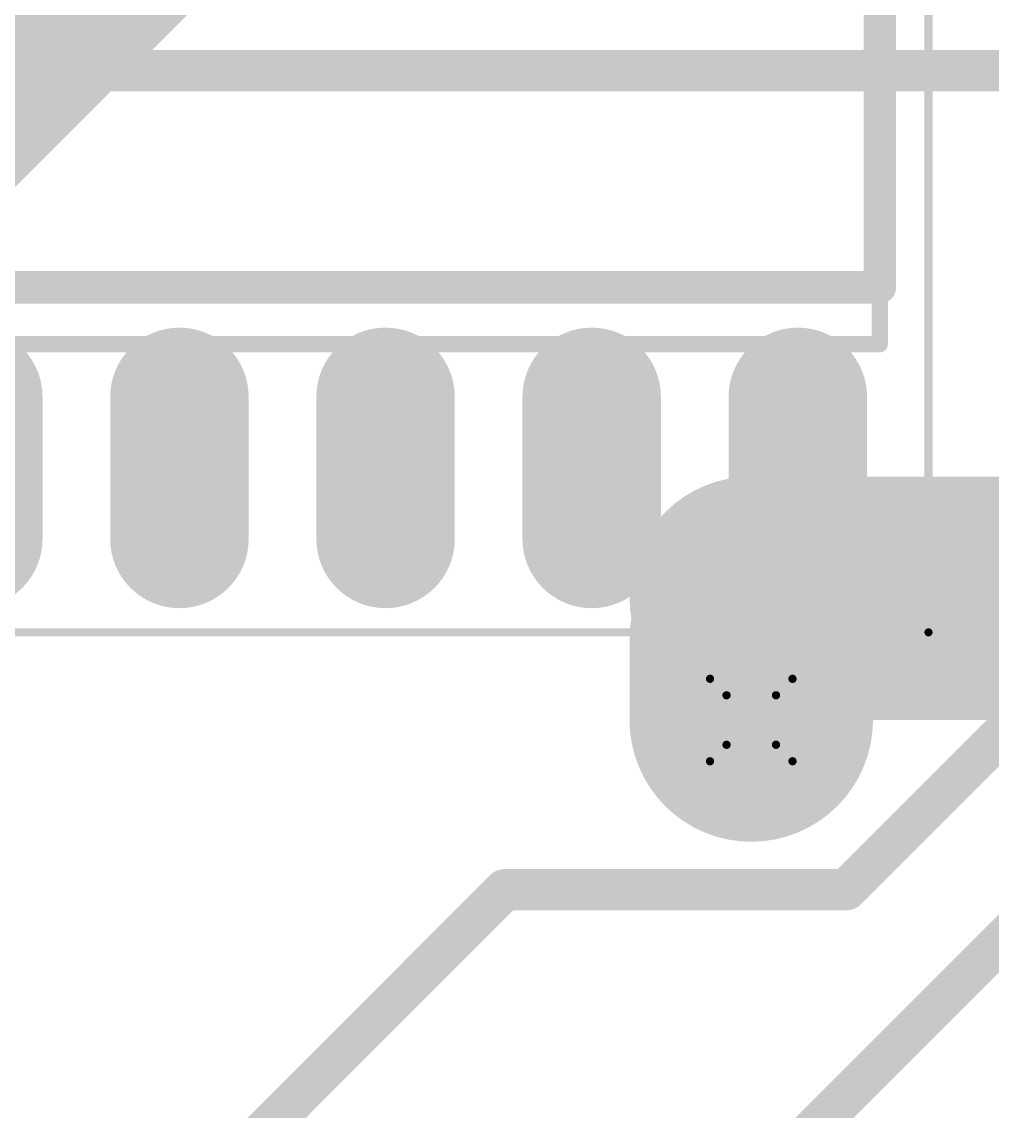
# Model space of a CAD drawing. Header units: millimetres. Extents: x 3219 to 51106, y -14166 to 2063.
# Drawn here: x 5628.23 to 5634.21, y 1792.95 to 1799.66 of the extents above; entities that cross this region are included whole.
import ezdxf

# ---------------------------------------------------------------- set-up
doc = ezdxf.new("R2010")
doc.units = ezdxf.units.MM
doc.layers.get('0').update_dxf_attribs({"lineweight": 53})
for name, color, linetype in [('Bottom Layer', 5, 'Continuous'), ('Bottom Solder', 6, 'Continuous'), ('Drill Drawing', 1, 'Continuous'), ('Mechanical 13', 56, 'Continuous'), ('Mechanical 15', 56, 'Continuous'), ('Top Layer', 1, 'Continuous'), ('Top Overlay', 2, 'Continuous'), ('Top Paste', 8, 'Continuous'), ('Top Solder', 216, 'Continuous')]:
    doc.layers.add(name, color=color, linetype=linetype)

# ---------------------------------------------------------------- blocks, each defined once
blk = doc.blocks.new('16_SOIC_101')
at = {"layer": 'Top Layer'}
h = blk.add_hatch(color=1, dxfattribs=at)
edge = h.paths.add_edge_path()
edge.add_arc((-3.1495, 0.635), 0.325, 90, 270)
edge.add_line((-3.1495, 0.31), (-2.2745, 0.31))
edge.add_arc((-2.2745, 0.635), 0.325, 270, 450)
edge.add_line((-2.2745, 0.96), (-3.1495, 0.96))
h = blk.add_hatch(color=1, dxfattribs=at)
edge = h.paths.add_edge_path()
edge.add_arc((-3.1495, -0.635), 0.325, 90, 270)
edge.add_line((-3.1495, -0.96), (-2.2745, -0.96))
edge.add_arc((-2.2745, -0.635), 0.325, 270, 450)
edge.add_line((-2.2745, -0.31), (-3.1495, -0.31))
h = blk.add_hatch(color=1, dxfattribs=at)
edge = h.paths.add_edge_path()
edge.add_arc((-3.1495, -1.905), 0.325, 90, 270)
edge.add_line((-3.1495, -2.23), (-2.2745, -2.23))
edge.add_arc((-2.2745, -1.905), 0.325, 270, 450)
edge.add_line((-2.2745, -1.58), (-3.1495, -1.58))
h = blk.add_hatch(color=1, dxfattribs=at)
edge = h.paths.add_edge_path()
edge.add_arc((-3.1495, -3.175), 0.325, 90, 270)
edge.add_line((-3.1495, -3.5), (-2.2745, -3.5))
edge.add_arc((-2.2745, -3.175), 0.325, 270, 450)
edge.add_line((-2.2745, -2.85), (-3.1495, -2.85))
h = blk.add_hatch(color=1, dxfattribs=at)
edge = h.paths.add_edge_path()
edge.add_arc((-3.1495, -4.445), 0.325, 90, 270)
edge.add_line((-3.1495, -4.77), (-2.2745, -4.77))
edge.add_arc((-2.2745, -4.445), 0.325, 270, 450)
edge.add_line((-2.2745, -4.12), (-3.1495, -4.12))
at = {"layer": 'Top Paste'}
h = blk.add_hatch(color=8, dxfattribs=at)
edge = h.paths.add_edge_path()
edge.add_arc((-3.1495, 0.635), 0.325, 90, 270)
edge.add_line((-3.1495, 0.31), (-2.2745, 0.31))
edge.add_arc((-2.2745, 0.635), 0.325, 270, 450)
edge.add_line((-2.2745, 0.96), (-3.1495, 0.96))
h = blk.add_hatch(color=8, dxfattribs=at)
edge = h.paths.add_edge_path()
edge.add_arc((-3.1495, -0.635), 0.325, 90, 270)
edge.add_line((-3.1495, -0.96), (-2.2745, -0.96))
edge.add_arc((-2.2745, -0.635), 0.325, 270, 450)
edge.add_line((-2.2745, -0.31), (-3.1495, -0.31))
h = blk.add_hatch(color=8, dxfattribs=at)
edge = h.paths.add_edge_path()
edge.add_arc((-3.1495, -1.905), 0.325, 90, 270)
edge.add_line((-3.1495, -2.23), (-2.2745, -2.23))
edge.add_arc((-2.2745, -1.905), 0.325, 270, 450)
edge.add_line((-2.2745, -1.58), (-3.1495, -1.58))
h = blk.add_hatch(color=8, dxfattribs=at)
edge = h.paths.add_edge_path()
edge.add_arc((-3.1495, -3.175), 0.325, 90, 270)
edge.add_line((-3.1495, -3.5), (-2.2745, -3.5))
edge.add_arc((-2.2745, -3.175), 0.325, 270, 450)
edge.add_line((-2.2745, -2.85), (-3.1495, -2.85))
h = blk.add_hatch(color=8, dxfattribs=at)
edge = h.paths.add_edge_path()
edge.add_arc((-3.1495, -4.445), 0.325, 90, 270)
edge.add_line((-3.1495, -4.77), (-2.2745, -4.77))
edge.add_arc((-2.2745, -4.445), 0.325, 270, 450)
edge.add_line((-2.2745, -4.12), (-3.1495, -4.12))
at = {"layer": 'Top Solder'}
h = blk.add_hatch(color=216, dxfattribs=at)
edge = h.paths.add_edge_path()
edge.add_arc((-3.1495, 0.635), 0.4266, 90, 270)
edge.add_line((-3.1495, 0.2084), (-2.2745, 0.2084))
edge.add_arc((-2.2745, 0.635), 0.4266, 270, 450)
edge.add_line((-2.2745, 1.0616), (-3.1495, 1.0616))
h = blk.add_hatch(color=216, dxfattribs=at)
edge = h.paths.add_edge_path()
edge.add_arc((-3.1495, -0.635), 0.4266, 90, 270)
edge.add_line((-3.1495, -1.0616), (-2.2745, -1.0616))
edge.add_arc((-2.2745, -0.635), 0.4266, 270, 450)
edge.add_line((-2.2745, -0.2084), (-3.1495, -0.2084))
h = blk.add_hatch(color=216, dxfattribs=at)
edge = h.paths.add_edge_path()
edge.add_arc((-3.1495, -1.905), 0.4266, 90, 270)
edge.add_line((-3.1495, -2.3316), (-2.2745, -2.3316))
edge.add_arc((-2.2745, -1.905), 0.4266, 270, 450)
edge.add_line((-2.2745, -1.4784), (-3.1495, -1.4784))
h = blk.add_hatch(color=216, dxfattribs=at)
edge = h.paths.add_edge_path()
edge.add_arc((-3.1495, -3.175), 0.4266, 90, 270)
edge.add_line((-3.1495, -3.6016), (-2.2745, -3.6016))
edge.add_arc((-2.2745, -3.175), 0.4266, 270, 450)
edge.add_line((-2.2745, -2.7484), (-3.1495, -2.7484))
h = blk.add_hatch(color=216, dxfattribs=at)
edge = h.paths.add_edge_path()
edge.add_arc((-3.1495, -4.445), 0.4266, 90, 270)
edge.add_line((-3.1495, -4.8716), (-2.2745, -4.8716))
edge.add_arc((-2.2745, -4.445), 0.4266, 270, 450)
edge.add_line((-2.2745, -4.0184), (-3.1495, -4.0184))
at = {"layer": 'Mechanical 13'}
for points in [[(-1.95, 4.95, 0.1, 0.1, 0), (-1.95, -4.95, 0.1, 0.1, 0)], [(-1.95, -4.95, 0.1, 0.1, 0), (1.95, -4.95, 0.1, 0.1, 0)]]:
    blk.add_lwpolyline(points, format="xyseb", dxfattribs=at)
blk.add_lwpolyline([(-1.975, -4.95, 0.05, 0.05, 1), (-1.925, -4.95, 0.05, 0.05, 1)], format="xyseb", close=True, dxfattribs=at)
blk.add_lwpolyline([(-1.975, -4.95, 0.05, 0.05, 1), (-1.925, -4.95, 0.05, 0.05, 1)], format="xyseb", close=True, dxfattribs=at)
at = {"layer": 'Mechanical 15'}
for points in [[(-3.725, 5.25, 0.05, 0.05, 0), (-3.725, -5.25, 0.05, 0.05, 0)], [(-3.725, -5.25, 0.05, 0.05, 0), (3.725, -5.25, 0.05, 0.05, 0)]]:
    blk.add_lwpolyline(points, format="xyseb", dxfattribs=at)
blk.add_lwpolyline([(-3.7375, -5.25, 0.025, 0.025, 1), (-3.7125, -5.25, 0.025, 0.025, 1)], format="xyseb", close=True, dxfattribs=at)
blk.add_lwpolyline([(-3.7375, -5.25, 0.025, 0.025, 1), (-3.7125, -5.25, 0.025, 0.025, 1)], format="xyseb", close=True, dxfattribs=at)
at = {"layer": 'Top Overlay'}
for points in [[(-1.6, 4.95, 0.2, 0.2, 0), (-1.6, -4.95, 0.2, 0.2, 0)], [(-1.6, -4.95, 0.2, 0.2, 0), (1.6, -4.95, 0.2, 0.2, 0)]]:
    blk.add_lwpolyline(points, format="xyseb", dxfattribs=at)
blk.add_lwpolyline([(-1.65, -4.95, 0.1, 0.1, 1), (-1.55, -4.95, 0.1, 0.1, 1)], format="xyseb", close=True, dxfattribs=at)
blk.add_lwpolyline([(-1.65, -4.95, 0.1, 0.1, 1), (-1.55, -4.95, 0.1, 0.1, 1)], format="xyseb", close=True, dxfattribs=at)

msp = doc.modelspace()

# ---------------------------------------------------------------- hatches: boundary and pattern name
at = {"layer": 'Bottom Layer'}
h = msp.add_hatch(color=5, dxfattribs=at)
edge = h.paths.add_edge_path()
edge.add_arc((5632.7285, 1795.3581), 0.6, 0, 360)
at = {"layer": 'Bottom Solder'}
h = msp.add_hatch(color=6, dxfattribs=at)
edge = h.paths.add_edge_path()
edge.add_arc((5632.7285, 1795.3581), 0.7016, 0, 360)
at = {"layer": 'Top Layer'}
h = msp.add_hatch(color=1, dxfattribs=at)
edge = h.paths.add_edge_path()
edge.add_arc((5632.7285, 1795.3581), 0.6, 0, 360)
at = {"layer": 'Top Solder'}
h = msp.add_hatch(color=216, dxfattribs=at)
edge = h.paths.add_edge_path()
edge.add_arc((5632.7285, 1795.3581), 0.7016, 0, 360)

# ---------------------------------------------------------------- linework, layer by layer
at = {"layer": 'Bottom Layer'}
for points in [[(5622.7464, 1793.901, 1, 1, 0), (5633.3035, 1804.4581, 1, 1, 0)], [(5632.7285, 1796.1081, 1.5, 1.5, 0), (5632.9785, 1796.1081, 1.5, 1.5, 0)], [(5632.7285, 1795.8581, 1.5, 1.5, 0), (5632.9785, 1796.1081, 1.5, 1.5, 0)], [(5632.9785, 1796.1081, 1.5, 1.5, 0), (5656.7285, 1796.1081, 1.5, 1.5, 0)], [(5632.7285, 1795.3581, 1.5, 1.5, 0), (5632.7285, 1795.8581, 1.5, 1.5, 0)]]:
    msp.add_lwpolyline(points, format="xyseb", dxfattribs=at)
for points in [[(5632.3535, 1796.1081, 0.75, 0.75, 1), (5633.1035, 1796.1081, 0.75, 0.75, 1)], [(5632.6035, 1796.1081, 0.75, 0.75, 1), (5633.3535, 1796.1081, 0.75, 0.75, 1)], [(5632.6035, 1796.1081, 0.75, 0.75, 1), (5633.3535, 1796.1081, 0.75, 0.75, 1)], [(5632.6035, 1796.1081, 0.75, 0.75, 1), (5633.3535, 1796.1081, 0.75, 0.75, 1)], [(5632.3535, 1795.8581, 0.75, 0.75, 1), (5633.1035, 1795.8581, 0.75, 0.75, 1)], [(5632.3535, 1795.8581, 0.75, 0.75, 1), (5633.1035, 1795.8581, 0.75, 0.75, 1)], [(5632.3535, 1795.3581, 0.75, 0.75, 1), (5633.1035, 1795.3581, 0.75, 0.75, 1)]]:
    msp.add_lwpolyline(points, format="xyseb", close=True, dxfattribs=at)
at = {"layer": 'Drill Drawing'}
for points in [[(5632.4745, 1795.6121, 0.0508, 0.0508, 0), (5632.9825, 1795.6121, 0.0508, 0.0508, 0)], [(5632.4745, 1795.1041, 0.0508, 0.0508, 0), (5632.4745, 1795.6121, 0.0508, 0.0508, 0)], [(5632.9825, 1795.1041, 0.0508, 0.0508, 0), (5632.9825, 1795.6121, 0.0508, 0.0508, 0)], [(5632.5761, 1795.5105, 0.0508, 0.0508, 0), (5632.8809, 1795.5105, 0.0508, 0.0508, 0)], [(5632.5761, 1795.2057, 0.0508, 0.0508, 0), (5632.5761, 1795.5105, 0.0508, 0.0508, 0)], [(5632.8809, 1795.2057, 0.0508, 0.0508, 0), (5632.8809, 1795.5105, 0.0508, 0.0508, 0)], [(5632.5761, 1795.2057, 0.0508, 0.0508, 0), (5632.8809, 1795.2057, 0.0508, 0.0508, 0)], [(5632.4745, 1795.1041, 0.0508, 0.0508, 0), (5632.9825, 1795.1041, 0.0508, 0.0508, 0)]]:
    msp.add_lwpolyline(points, format="xyseb", dxfattribs=at)
for points in [[(5632.4618, 1795.6121, 0.0254, 0.0254, 1), (5632.4872, 1795.6121, 0.0254, 0.0254, 1)], [(5632.4618, 1795.6121, 0.0254, 0.0254, 1), (5632.4872, 1795.6121, 0.0254, 0.0254, 1)], [(5632.9698, 1795.6121, 0.0254, 0.0254, 1), (5632.9952, 1795.6121, 0.0254, 0.0254, 1)], [(5632.9698, 1795.6121, 0.0254, 0.0254, 1), (5632.9952, 1795.6121, 0.0254, 0.0254, 1)], [(5632.5634, 1795.5105, 0.0254, 0.0254, 1), (5632.5888, 1795.5105, 0.0254, 0.0254, 1)], [(5632.5634, 1795.5105, 0.0254, 0.0254, 1), (5632.5888, 1795.5105, 0.0254, 0.0254, 1)], [(5632.8682, 1795.5105, 0.0254, 0.0254, 1), (5632.8936, 1795.5105, 0.0254, 0.0254, 1)], [(5632.8682, 1795.5105, 0.0254, 0.0254, 1), (5632.8936, 1795.5105, 0.0254, 0.0254, 1)], [(5632.5634, 1795.2057, 0.0254, 0.0254, 1), (5632.5888, 1795.2057, 0.0254, 0.0254, 1)], [(5632.5634, 1795.2057, 0.0254, 0.0254, 1), (5632.5888, 1795.2057, 0.0254, 0.0254, 1)], [(5632.8682, 1795.2057, 0.0254, 0.0254, 1), (5632.8936, 1795.2057, 0.0254, 0.0254, 1)], [(5632.8682, 1795.2057, 0.0254, 0.0254, 1), (5632.8936, 1795.2057, 0.0254, 0.0254, 1)], [(5632.4618, 1795.1041, 0.0254, 0.0254, 1), (5632.4872, 1795.1041, 0.0254, 0.0254, 1)], [(5632.4618, 1795.1041, 0.0254, 0.0254, 1), (5632.4872, 1795.1041, 0.0254, 0.0254, 1)], [(5632.9698, 1795.1041, 0.0254, 0.0254, 1), (5632.9952, 1795.1041, 0.0254, 0.0254, 1)], [(5632.9698, 1795.1041, 0.0254, 0.0254, 1), (5632.9952, 1795.1041, 0.0254, 0.0254, 1)]]:
    msp.add_lwpolyline(points, format="xyseb", close=True, dxfattribs=at)
at = {"layer": 'Top Layer'}
for points in [[(5626.6655, 1797.3486, 0.254, 0.254, 0), (5628.675, 1799.3581, 0.254, 0.254, 0)], [(5628.675, 1799.3581, 0.254, 0.254, 0), (5658.5232, 1799.3581, 0.254, 0.254, 0)], [(5632.9868, 1796.8824, 0.5, 0.5, 0), (5633.0155, 1796.9111, 0.5, 0.5, 0)], [(5632.9868, 1795.8058, 0.5, 0.5, 0), (5632.9868, 1796.8824, 0.5, 0.5, 0)], [(5632.5585, 1792.2866, 0.254, 0.254, 0), (5636.8705, 1796.5986, 0.254, 0.254, 0)], [(5633.315, 1794.3131, 0.254, 0.254, 0), (5635.6005, 1796.5986, 0.254, 0.254, 0)], [(5632.7285, 1795.5475, 0.5, 0.5, 0), (5632.9868, 1795.8058, 0.5, 0.5, 0)], [(5632.7285, 1795.3581, 0.5, 0.5, 0), (5632.7285, 1795.5475, 0.5, 0.5, 0)], [(5628.7485, 1791.8516, 0.254, 0.254, 0), (5631.21, 1794.3131, 0.254, 0.254, 0)], [(5631.21, 1794.3131, 0.254, 0.254, 0), (5633.315, 1794.3131, 0.254, 0.254, 0)]]:
    msp.add_lwpolyline(points, format="xyseb", dxfattribs=at)
for points in [[(5628.6115, 1799.3581, 0.127, 0.127, 1), (5628.7385, 1799.3581, 0.127, 0.127, 1)], [(5628.6115, 1799.3581, 0.127, 0.127, 1), (5628.7385, 1799.3581, 0.127, 0.127, 1)], [(5632.8618, 1796.8824, 0.25, 0.25, 1), (5633.1118, 1796.8824, 0.25, 0.25, 1)], [(5632.8618, 1796.8824, 0.25, 0.25, 1), (5633.1118, 1796.8824, 0.25, 0.25, 1)], [(5632.8905, 1796.9111, 0.25, 0.25, 1), (5633.1405, 1796.9111, 0.25, 0.25, 1)], [(5632.8618, 1795.8058, 0.25, 0.25, 1), (5633.1118, 1795.8058, 0.25, 0.25, 1)], [(5632.8618, 1795.8058, 0.25, 0.25, 1), (5633.1118, 1795.8058, 0.25, 0.25, 1)], [(5632.6035, 1795.5475, 0.25, 0.25, 1), (5632.8535, 1795.5475, 0.25, 0.25, 1)], [(5632.6035, 1795.5475, 0.25, 0.25, 1), (5632.8535, 1795.5475, 0.25, 0.25, 1)], [(5632.6035, 1795.3581, 0.25, 0.25, 1), (5632.8535, 1795.3581, 0.25, 0.25, 1)], [(5631.1465, 1794.3131, 0.127, 0.127, 1), (5631.2735, 1794.3131, 0.127, 0.127, 1)], [(5631.1465, 1794.3131, 0.127, 0.127, 1), (5631.2735, 1794.3131, 0.127, 0.127, 1)], [(5633.2515, 1794.3131, 0.127, 0.127, 1), (5633.3785, 1794.3131, 0.127, 0.127, 1)], [(5633.2515, 1794.3131, 0.127, 0.127, 1), (5633.3785, 1794.3131, 0.127, 0.127, 1)]]:
    msp.add_lwpolyline(points, format="xyseb", close=True, dxfattribs=at)

# ---------------------------------------------------------------- block references
at = {"rotation": 90}
msp.add_blockref('16_SOIC_101', (5628.5705, 1799.6231), dxfattribs=at)

doc.saveas('drawing.dxf')
